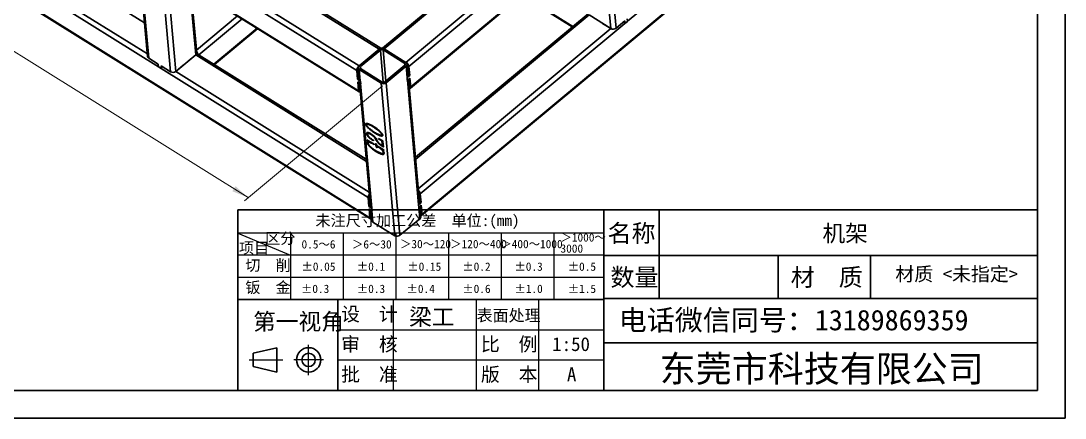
# Model space of a CAD drawing. Header units: millimetres. Extents: x 0 to 14850, y 0 to 10716.
# Drawn here: x 5433 to 14850, y 0 to 3584 of the extents above; entities that cross this region are included whole.
import ezdxf

# ---------------------------------------------------------------- set-up
doc = ezdxf.new("R2010")
doc.units = ezdxf.units.MM
doc.header["$LTSCALE"] = 50
doc.linetypes.add('CENTERX2', pattern=[20.32, 12.7, -2.54, 2.54, -2.54])
doc.layers.add('粗实线', color=7, linetype='Continuous', lineweight=35)
doc.layers.add('迈迪拼图', color=7, linetype='Continuous', lineweight=0)
doc.layers.add('细实线', color=7, linetype='Continuous')
doc.styles.add('SLDTEXTSTYLE0', font='SIMSUN.TTC', dxfattribs={"bigfont": 'bigfont'})
doc.styles.add('SLDTEXTSTYLE1', font='SIMSUN.TTC', dxfattribs={"bigfont": 'bigfont'})
doc.styles.add('SLDTEXTSTYLE2', font='SIMSUN.TTC')
doc.styles.add('SLDTEXTSTYLE3', font='SIMSUN.TTC', dxfattribs={"bigfont": 'bigfont'})
doc.styles.add('SLDTEXTSTYLE4', font='SIMSUN.TTC')
doc.dimstyles.new('SLDDIMSTYLE0', dxfattribs={"dimtxt": 175, "dimasz": 175, "dimexe": 0, "dimexo": 0.0625, "dimgap": 43.75, "dimtad": 2, "dimlfac": 0.3, "dimrnd": 1e-09, "dimzin": 12, "dimdsep": 46, "dimtxsty": 'SLDTEXTSTYLE4', "dimsah": 1, "dimcen": 0.09, "dimadec": 0, "dimazin": 3, "dimtfac": 1, "dimtdec": 3, "dimtofl": 0, "dimtmove": 0, "dimatfit": 3, "dimfxl": 0, "dimfrac": 2, "dimtolj": 1, "dimtzin": 12, "dimarcsym": 0})

# ---------------------------------------------------------------- blocks, each defined once
blk = doc.blocks.new('块1')
at = {"layer": '粗实线'}
for p, q in [((35.8, 198.5), (249.5, 247.9)), ((35.8, 198.5), (35.8, 77.9)), ((249.5, 247.9), (249.5, 28.5)), ((35.8, 77.9), (249.5, 28.5))]:
    blk.add_line(p, q, dxfattribs=at)
for radius in [109.7, 60.3]:
    blk.add_circle((535.5, 138.2), radius, dxfattribs=at)
at = {"layer": '细实线', "linetype": 'CENTERX2'}
for p, q in [((535.5, 0), (535.5, 272.9)), ((0, 138.2), (302.6, 138.2)), ((669.3, 138.2), (400.8, 138.2))]:
    blk.add_line(p, q, dxfattribs=at)
blk = doc.blocks.new('SW_NOTE_0_1')
at = {"layer": '细实线', "color": 0, "char_height": 75, "attachment_point": 1}
for s, insert, style in [('＞1000～', (0, 87.3), 'SLDTEXTSTYLE0'), ('3000', (0, -12.7), 'SLDTEXTSTYLE2')]:
    blk.add_mtext(s, dxfattribs=dict(at, insert=insert, style=style))
blk = doc.blocks.new('_D')
at = {"layer": '迈迪拼图'}
for p, q in [((2446.4, 6897.1), (1201.3, 5860.7)), ((1235, 5888.8), (7482.3, 1989.1)), ((8693.7, 2997.4), (7448.5, 1961))]:
    blk.add_line(p, q, dxfattribs=at)
for points in [[(1235, 5888.8), (1349.4, 5785.7), (1377.9, 5831.4)], [(7482.3, 1989.1), (7367.9, 2092.3), (7339.4, 2046.6)]]:
    blk.add_solid(points, dxfattribs=at)
at = {"layer": '迈迪拼图', "insert": (4293.7, 4219.6), "char_height": 175, "attachment_point": 1, "rotation": 328.02675, "style": 'SLDTEXTSTYLE4'}
blk.add_mtext('2550', dxfattribs=at)

msp = doc.modelspace()

# ---------------------------------------------------------------- linework, layer by layer
at = {"color": 7, "linetype": 'Continuous', "lineweight": 35}
for p, q in [((8462.022, 3136.765), (2704.731, 6730.583)), ((2725.189, 6772.258), (8482.48, 3178.44)), ((8905.561, 3209.42), (12619.694, 6300.715)), ((12646.245, 6262.482), (8932.112, 3171.188)), ((2823.727, 5400.074), (8581.018, 1806.255)), ((2828.586, 5390.532), (8585.877, 1796.714)), ((12748.827, 5115.491), (10903.466, 3579.586)), ((9047.933, 1830.351), (12762.066, 4921.645)), ((9051.108, 1840.678), (12765.241, 4931.973)), ((8948.525, 2987.669), (10793.887, 4523.574)), ((8662.56, 3328.321), (6796.952, 4492.871)), ((8678.513, 3335.997), (6816.655, 4498.208)), ((8945.35, 2977.342), (10790.711, 4513.247)), ((10717.604, 4435.436), (10799.67, 3517.843)), ((6673.518, 3170.228), (4698.4, 4403.138)), ((6493.453, 4179.746), (6575.519, 3262.153)), ((6504.144, 4163.98), (6586.21, 3246.387)), ((6612.828, 4117.796), (8478.435, 2953.246)), ((6617.687, 4108.255), (8483.294, 2943.705)), ((9550.85, 4050.687), (8693.369, 3337.001)), ((6782.203, 3124.045), (6700.137, 4041.637)), ((9570.122, 4048.007), (8709.569, 3331.763)), ((7017.992, 3295.63), (6964.687, 3891.651)), ((9950.33, 3813.792), (10405.513, 3529.657)), ((10547.161, 3647.552), (8991.461, 2352.734)), ((10752.661, 3514.401), (10556.668, 3636.744)), ((10799.67, 3517.843), (10878.455, 3583.416)), ((10878.455, 3583.416), (10880.506, 3560.476)), ((10880.506, 3560.476), (10903.016, 3579.211)), ((10903.016, 3579.211), (10900.964, 3602.151)), ((10902.723, 3578.967), (10903.569, 3578.439)), ((10903.569, 3578.439), (10903.466, 3579.586)), ((7178.973, 3189.084), (7569.495, 3514.117)), ((10880.056, 3560.102), (9034.695, 2024.197)), ((10679.151, 3560.287), (10679.14, 3560.278)), ((10679.14, 3560.278), (10752.405, 3514.545)), ((10679.166, 3560.262), (10679.164, 3560.279)), ((10752.405, 3514.545), (10752.416, 3514.554)), ((10879.983, 3560.803), (10880.506, 3560.476)), ((10880.056, 3560.102), (10880.159, 3558.955)), ((10880.159, 3558.955), (10903.569, 3578.439)), ((8662.56, 3328.321), (8482.48, 3178.44)), ((8674.809, 3320.674), (8494.73, 3170.793)), ((8894.306, 3200.053), (8698.314, 3322.395)), ((8905.561, 3209.42), (8709.569, 3331.763)), ((6586.21, 3246.387), (6671.957, 3192.862)), ((6829.212, 3127.487), (7009.291, 3277.368)), ((6941.75, 3221.153), (6941.762, 3221.146)), ((6941.762, 3221.146), (7009.078, 3277.173)), ((7009.056, 3277.155), (7009.055, 3277.172)), ((7009.078, 3277.173), (7009.066, 3277.181)), ((8547.601, 2334.759), (7017.553, 3289.846)), ((7017.707, 3290.544), (7018.527, 3289.238)), ((6671.957, 3192.862), (6674.008, 3169.923)), ((6673.518, 3170.228), (6673.621, 3169.081)), ((6674.364, 3169.7), (6673.621, 3169.081)), ((6673.621, 3169.081), (6699.1, 3153.177)), ((6674.008, 3169.923), (6698.507, 3154.63)), ((6696.456, 3177.57), (6782.203, 3124.045)), ((6698.507, 3154.63), (6696.456, 3177.57)), ((6698.947, 3154.996), (6698.507, 3154.63)), ((8564.605, 1989.774), (6698.997, 3154.324)), ((6699.1, 3153.177), (6698.997, 3154.324)), ((6829.437, 3127.674), (6829.449, 3127.667)), ((6829.449, 3127.667), (6896.765, 3183.694)), ((6896.743, 3183.676), (6896.742, 3183.693)), ((6896.765, 3183.694), (6896.753, 3183.702)), ((8469.203, 3056.476), (8462.022, 3136.765)), ((8480.458, 3065.843), (8473.277, 3146.132)), ((8473.779, 3160.178), (8482.97, 3057.407)), ((8484.47, 3144.412), (8680.462, 3022.069)), ((8484.47, 3144.412), (8493.661, 3041.641)), ((8495.725, 3153.779), (8691.717, 3031.437)), ((8715.222, 3033.158), (8895.301, 3183.039)), ((8727.471, 3025.511), (8907.551, 3175.392)), ((8916.742, 3072.622), (8907.551, 3175.392)), ((8925.444, 3090.884), (8916.252, 3193.655)), ((8919.863, 3178.834), (8927.043, 3098.545)), ((8932.112, 3171.188), (8939.293, 3090.898)), ((8480.458, 3065.843), (8469.203, 3056.476)), ((8493.702, 3041.183), (8469.203, 3056.476)), ((8478.435, 2953.246), (8471.255, 3033.536)), ((8471.255, 3033.536), (8495.754, 3018.243)), ((8482.32, 3064.681), (8480.458, 3065.843)), ((8489.69, 2962.614), (8484.062, 3025.541)), ((8485.924, 3024.379), (8585.553, 1910.416)), ((8494.886, 3040.877), (8493.661, 3041.641)), ((8493.999, 3041.43), (8493.702, 3041.183)), ((8495.754, 3018.243), (8493.702, 3041.183)), ((8497.02, 3017.019), (8494.886, 3040.877)), ((8496.83, 3019.139), (8495.754, 3018.243)), ((8495.795, 3017.784), (8596.243, 1894.65)), ((8495.795, 3017.784), (8497.02, 3017.019)), ((8803.561, 1645.68), (8680.462, 3022.069)), ((8696.148, 3023.23), (8680.918, 3022.115)), ((8680.918, 3022.115), (8680.953, 3022.093)), ((8680.953, 3022.093), (8696.149, 3023.206)), ((8696.149, 3023.206), (8696.148, 3023.23)), ((8727.015, 3025.49), (8711.784, 3024.375)), ((8711.784, 3024.375), (8711.786, 3024.351)), ((8711.787, 3024.351), (8711.784, 3024.375)), ((8711.786, 3024.351), (8711.803, 3024.352)), ((8711.803, 3024.352), (8726.982, 3025.463)), ((8726.982, 3025.463), (8727.014, 3025.489)), ((8727.014, 3025.489), (8727.015, 3025.49)), ((8727.471, 3025.511), (8850.571, 1649.122)), ((8916.742, 3072.622), (8915.617, 3071.685)), ((8915.617, 3071.685), (8917.75, 3047.828)), ((8916.445, 3072.374), (8916.783, 3072.163)), ((8939.293, 3090.898), (8916.783, 3072.163)), ((8916.783, 3072.163), (8918.835, 3049.223)), ((8917.554, 3050.023), (8918.835, 3049.223)), ((8917.75, 3047.828), (8918.876, 3048.765)), ((8918.835, 3049.223), (8941.345, 3067.958)), ((9019.325, 1925.631), (8918.876, 3048.765)), ((8927.043, 3098.545), (8924.917, 3096.775)), ((8927.043, 3098.545), (8939.293, 3090.898)), ((9028.026, 1943.893), (8928.454, 3057.229)), ((8930.58, 3058.999), (8936.276, 2995.315)), ((8941.345, 3067.958), (8948.525, 2987.669)), ((8541.286, 2652.413), (8541.06, 2652.226)), ((8549.875, 2566.491), (8549.65, 2566.303)), ((8579.21, 2564.907), (8578.985, 2564.719)), ((8597.566, 2635.485), (8597.341, 2635.297)), ((8618.508, 2575.588), (8618.283, 2575.401)), ((8687.354, 2557.186), (8687.129, 2556.998)), ((8553.884, 2511.47), (8618.81, 2470.941)), ((8554.125, 2508.777), (8553.884, 2511.47)), ((8554.35, 2508.965), (8554.125, 2508.777)), ((8571.369, 2495.471), (8554.125, 2508.777)), ((8554.35, 2508.965), (8554.14, 2511.31)), ((8571.594, 2495.658), (8554.35, 2508.965)), ((8556.919, 2485.11), (8556.694, 2484.923)), ((8567.696, 2496.069), (8571.369, 2495.471)), ((8571.594, 2495.658), (8571.369, 2495.471)), ((8590.523, 2516.732), (8590.298, 2516.545)), ((8604.354, 2511.16), (8612.288, 2506.02)), ((8612.288, 2506.02), (8612.591, 2502.629)), ((8618.81, 2470.941), (8619.481, 2466.066)), ((8628.522, 2471.03), (8634.418, 2473.689)), ((8631.058, 2468.161), (8628.522, 2471.03)), ((8628.945, 2522.217), (8628.72, 2522.03)), ((8635.792, 2508.923), (8628.72, 2522.03)), ((8631.283, 2468.348), (8628.802, 2471.156)), ((8636.017, 2509.11), (8628.945, 2522.217)), ((8631.283, 2468.348), (8631.058, 2468.161)), ((8634.679, 2460.736), (8634.454, 2460.549)), ((8636.184, 2453.945), (8634.454, 2460.549)), ((8636.409, 2454.133), (8634.679, 2460.736)), ((8635.546, 2521.786), (8643.949, 2506.153)), ((8636.017, 2509.11), (8635.792, 2508.923)), ((8636.409, 2454.133), (8636.184, 2453.945)), ((8637.774, 2448.527), (8636.184, 2453.945)), ((8637.999, 2448.715), (8636.409, 2454.133)), ((8637.999, 2448.715), (8637.774, 2448.527)), ((8637.962, 2471.917), (8638.35, 2470.199)), ((8638.481, 2443.33), (8637.999, 2448.715)), ((8638.35, 2470.199), (8640.534, 2460.771)), ((8640.534, 2460.771), (8700.207, 2423.522)), ((8643.238, 2453.479), (8643.013, 2453.292)), ((8650.24, 2448.561), (8643.013, 2453.292)), ((8650.465, 2448.748), (8643.238, 2453.479)), ((8650.465, 2448.748), (8650.24, 2448.561)), ((8658.216, 2523.515), (8689.744, 2504.902)), ((8658.496, 2520.391), (8658.216, 2523.515)), ((8658.721, 2520.578), (8658.472, 2523.364)), ((8658.721, 2520.578), (8658.496, 2520.391)), ((8679.449, 2506.464), (8658.496, 2520.391)), ((8679.674, 2506.651), (8658.721, 2520.578)), ((8679.674, 2506.651), (8679.449, 2506.464)), ((8681.195, 2459.286), (8680.97, 2459.098)), ((8683.302, 2463.386), (8693.389, 2456.65)), ((8688.603, 2497.876), (8688.378, 2497.689)), ((8693.389, 2456.65), (8688.378, 2497.689)), ((8693.614, 2456.837), (8688.603, 2497.876)), ((8693.614, 2456.837), (8693.389, 2456.65)), ((8697.554, 2493.656), (8702.753, 2448.263)), ((8612.94, 2420.483), (8612.715, 2420.296)), ((8638.256, 2443.143), (8637.774, 2448.527)), ((8638.481, 2443.33), (8638.256, 2443.143)), ((8647.261, 2443.641), (8641.61, 2441.237)), ((8641.836, 2441.424), (8641.61, 2441.237)), ((8647.225, 2443.718), (8641.836, 2441.424)), ((8645.6, 2447.22), (8647.261, 2443.641)), ((8682.951, 2429.537), (8682.726, 2429.349)), ((8691.471, 2422.635), (8682.726, 2429.349)), ((8691.696, 2422.822), (8682.951, 2429.537)), ((8691.696, 2422.822), (8691.471, 2422.635)), ((8693.912, 2420.452), (8691.471, 2422.635)), ((8694.137, 2420.64), (8691.696, 2422.822)), ((8694.137, 2420.64), (8693.912, 2420.452)), ((8697.621, 2419.532), (8697.396, 2419.344)), ((8701.297, 2418.824), (8697.396, 2419.344)), ((8701.522, 2419.011), (8697.621, 2419.532)), ((8700.226, 2395.655), (8700.001, 2395.468)), ((8701.522, 2419.011), (8701.297, 2418.824)), ((8704.32, 2418.004), (8701.297, 2418.824)), ((8704.545, 2418.191), (8701.522, 2419.011)), ((8704.545, 2418.191), (8704.32, 2418.004)), ((8571.785, 1909.484), (8564.605, 1989.774)), ((8583.04, 1918.852), (8575.86, 1999.141)), ((9022.445, 2031.843), (9029.626, 1951.554)), ((9034.695, 2024.197), (9041.875, 1943.907)), ((8583.04, 1918.852), (8571.785, 1909.484)), ((8596.285, 1894.192), (8571.785, 1909.484)), ((8581.018, 1806.255), (8573.837, 1886.545)), ((8573.837, 1886.545), (8598.336, 1871.252)), ((8584.902, 1917.69), (8583.04, 1918.852)), ((8597.468, 1893.886), (8596.243, 1894.65)), ((8596.582, 1894.439), (8596.285, 1894.192)), ((8598.336, 1871.252), (8596.285, 1894.192)), ((8599.602, 1870.028), (8597.468, 1893.886)), ((9019.325, 1925.631), (9018.199, 1924.694)), ((9018.199, 1924.694), (9020.333, 1900.837)), ((9019.027, 1925.383), (9019.366, 1925.172)), ((9041.875, 1943.907), (9019.366, 1925.172)), ((9019.366, 1925.172), (9021.417, 1902.232)), ((9020.136, 1903.032), (9021.417, 1902.232)), ((9020.333, 1900.837), (9021.458, 1901.774)), ((9021.417, 1902.232), (9043.927, 1920.967)), ((9030.65, 1799.003), (9021.458, 1901.774)), ((9029.626, 1951.554), (9027.499, 1949.784)), ((9029.626, 1951.554), (9041.875, 1943.907)), ((9039.351, 1817.265), (9031.036, 1910.238)), ((9033.163, 1912.008), (9038.858, 1848.324)), ((9043.927, 1920.967), (9051.108, 1840.678)), ((8592.273, 1815.623), (8586.645, 1878.55)), ((8588.507, 1877.388), (8596.878, 1783.788)), ((8599.413, 1872.148), (8598.336, 1871.252)), ((8598.377, 1870.793), (8607.569, 1768.023)), ((8598.377, 1870.793), (8599.602, 1870.028)), ((9030.65, 1799.003), (8850.571, 1649.122)), ((8803.561, 1645.68), (8607.569, 1768.023))]:
    msp.add_line(p, q, dxfattribs=at)
at = {"color": 8, "linetype": 'Continuous', "lineweight": 35}
for p, q in [((6548.429, 3565.047), (5008.693, 4526.182)), ((4828.614, 4376.301), (6573.274, 3287.248)), ((10752.661, 3514.401), (10672.153, 4414.57)), ((6748.816, 4026.402), (6829.212, 3127.487)), ((7009.291, 3277.368), (6953.741, 3898.484)), ((9954.798, 3817.511), (10409.981, 3533.376)), ((7015.939, 3318.585), (7387.421, 3627.771)), ((7428.842, 3601.916), (7038.321, 3276.882)), ((10556.668, 3636.744), (8993.019, 2335.31)), ((7173.697, 3192.377), (7564.219, 3517.411)), ((9016.782, 2069.619), (10752.661, 3514.401)), ((8700.919, 3028.738), (8674.809, 3320.674)), ((8698.314, 3322.395), (8723.561, 3040.099)), ((8549.272, 2316.081), (7009.291, 3277.368)), ((6829.212, 3127.487), (8574.117, 2038.282)), ((8494.73, 3170.793), (8496.283, 3153.431)), ((8895.79, 3183.464), (8894.306, 3200.053)), ((8489.163, 2968.506), (8491.025, 2967.344)), ((8933.69, 2998.681), (8935.817, 3000.451)), ((8591.746, 1821.515), (8593.607, 1820.353)), ((9036.273, 1851.69), (9038.399, 1853.46))]:
    msp.add_line(p, q, dxfattribs=at)
at = {"color": 7, "linetype": 'Continuous', "lineweight": 35, "flags": 128}
for points in [[(10903.466, 3579.586), (10902.837, 3583.393), (10902.537, 3584.573)], [(6673.549, 3175.052), (6673.476, 3174.078), (6673.518, 3170.228)], [(8492.123, 3020.509), (8492.215, 3020.428), (8495.795, 3017.784)], [(8918.876, 3048.765), (8922.117, 3051.908), (8922.266, 3052.079)], [(8935.735, 2975.814), (8939.343, 2975.392), (8942.801, 2975.927), (8945.536, 2977.502), (8947.446, 2980.054), (8948.455, 2983.488), (8948.525, 2987.669)], [(9021.458, 1901.774), (9024.7, 1904.917), (9024.848, 1905.088)], [(8594.705, 1873.518), (8594.797, 1873.437), (8598.377, 1870.793)], [(9038.318, 1828.823), (9041.926, 1828.401), (9045.383, 1828.936), (9048.119, 1830.511), (9050.028, 1833.063), (9051.037, 1836.497), (9051.108, 1840.678)]]:
    msp.add_lwpolyline(points, dxfattribs=at)
at = {"color": 7, "linetype": 'Continuous', "lineweight": 35}
for centre, radius, start, end in [((10836.577, 3553.915), 43.917, 8.0981876, 34.3942997), ((10773.591, 3551.283), 42.407, 240.4261117, 307.9500044), ((6973.784, 3258.657), 62.368, 20.7589571, 45.7509182), ((8688.639, 3294.881), 42.407, 60.4261117, 127.9500044), ((8682.124, 3306.36), 29.411, 107.738648, 131.6975224), ((8687.849, 3303.954), 21.204, 60.4261117, 127.9500044), ((8693.811, 3308.566), 28.043, 55.8115195, 81.4541182), ((6596.515, 3264.883), 21.173, 187.4083169, 240.874839), ((6996.564, 3294.636), 21.452, 306.3904511, 2.6551501), ((8874.861, 3159.765), 58.38, 11.2836818, 58.2725879), ((8896.173, 3191.799), 19.966, 304.7403597, 61.9508478), ((6741.298, 3155.569), 42.319, 154.9243072, 181.6863411), ((6803.132, 3160.927), 42.407, 240.4261117, 307.9500044), ((8517.66, 3135.311), 55.657, 129.2037117, 178.5034064), ((8491.838, 3147.075), 18.584, 159.9414858, 182.9081586), ((8493.858, 3162.033), 19.966, 124.7403597, 241.9508478), ((8500.419, 3162.59), 9.983, 124.7403597, 241.9508478), ((8889.612, 3191.242), 9.983, 304.7403597, 61.9508478), ((8898.481, 3175.802), 21.596, 8.0709257, 31.8213153), ((8503.862, 3060.067), 21.061, 187.254749, 241.0284069), ((8701.392, 3058.951), 42.407, 240.4261117, 307.9500044), ((8702.182, 3049.878), 21.204, 240.4261117, 307.9500044), ((8904.085, 3089.857), 21.384, 306.2927969, 2.7528043), ((8489.02, 2952.972), 10.588, 178.5156616, 293.1404246), ((8495.779, 2962.679), 6.089, 180.6159289, 229.9259875), ((8930.967, 2994.142), 5.437, 310.0854381, 12.4685285), ((8615.507, 1989.592), 50.903, 141.5534547, 179.7955994), ((8594.42, 2000.084), 18.584, 159.9414858, 182.9081586), ((8981.488, 2014.634), 54.06, 10.1882218, 47.3037098), ((9001.063, 2028.811), 21.596, 8.0709257, 31.8213153), ((8606.445, 1913.076), 21.061, 187.254749, 241.0284069), ((9006.667, 1942.866), 21.384, 306.2927969, 2.7528043), ((8591.603, 1805.981), 10.588, 178.5156616, 293.1404246), ((8598.361, 1815.688), 6.089, 180.6159289, 229.9259875), ((9017.923, 1816.272), 21.452, 306.3904511, 2.6551501), ((9033.549, 1847.151), 5.437, 310.0854381, 12.4685285), ((8617.874, 1786.518), 21.173, 187.4083169, 240.874839), ((8824.491, 1682.562), 42.407, 240.4261117, 307.9500044)]:
    msp.add_arc(centre, radius, start, end, dxfattribs=at)
for points, knots in [([(8541.06, 2652.226), (8541.122, 2652.78), (8541.25, 2653.95), (8541.995, 2655.334), (8543.032, 2656.649), (8544.42, 2657.87), (8546.353, 2658.749), (8548.989, 2659.025), (8552.24, 2658.808), (8557.493, 2657.751), (8564.663, 2655.715), (8572.247, 2652.935), (8578.618, 2650.194), (8583.724, 2647.829), (8589.148, 2645.092), (8596.794, 2641.017), (8606.617, 2635.507), (8614.57, 2630.643), (8618.554, 2628.207)], [0, 0, 0, 0, 0.02273026, 0.04800986, 0.07607405, 0.1077779, 0.14317885, 0.18216688, 0.22668203, 0.27674654, 0.38363318, 0.4913039, 0.54735366, 0.6062109, 0.66789725, 0.73294083, 0.86621118, 1, 1, 1, 1]), ([(8618.283, 2575.401), (8615.977, 2576.942), (8611.264, 2580.092), (8603.998, 2585.204), (8596.395, 2590.782), (8588.564, 2596.648), (8580.804, 2602.84), (8573.382, 2609.199), (8566.462, 2615.721), (8561.101, 2621.266), (8557.145, 2625.591), (8554.506, 2628.594), (8552.118, 2631.356), (8550.055, 2633.945), (8548.234, 2636.292), (8546.67, 2638.428), (8545.427, 2640.36), (8544.167, 2642.599), (8542.999, 2645.095), (8541.929, 2647.811), (8541.236, 2650.214), (8541.117, 2651.571), (8541.06, 2652.226)], [0, 0, 0, 0, 0.0791617, 0.16178169, 0.24920104, 0.34023368, 0.43083686, 0.51702005, 0.59874731, 0.67691845, 0.71375792, 0.74757421, 0.7781967, 0.80614416, 0.83134019, 0.85353858, 0.87346768, 0.89075681, 0.92191392, 0.95014206, 0.97594985, 1, 1, 1, 1]), ([(8541.286, 2652.413), (8541.685, 2654.366), (8542.112, 2656.457), (8543.751, 2657.145), (8543.859, 2657.19)], [0, 0, 0, 0, 0.93416823, 1, 1, 1, 1]), ([(8618.508, 2575.588), (8616.202, 2577.129), (8611.489, 2580.28), (8604.223, 2585.391), (8596.62, 2590.97), (8588.789, 2596.835), (8581.029, 2603.027), (8573.607, 2609.386), (8566.687, 2615.908), (8561.326, 2621.453), (8557.37, 2625.779), (8554.731, 2628.781), (8552.343, 2631.543), (8550.28, 2634.132), (8548.459, 2636.48), (8546.895, 2638.616), (8545.652, 2640.548), (8544.392, 2642.786), (8543.224, 2645.283), (8542.154, 2647.998), (8541.461, 2650.401), (8541.343, 2651.759), (8541.286, 2652.413)], [0, 0, 0, 0, 0.0791617, 0.16178169, 0.24920104, 0.34023368, 0.43083686, 0.51702005, 0.59874731, 0.67691845, 0.71375792, 0.74757421, 0.7781967, 0.80614416, 0.83134019, 0.85353858, 0.87346768, 0.89075681, 0.92191392, 0.95014206, 0.97594985, 1, 1, 1, 1]), ([(8597.341, 2635.297), (8595.615, 2636.224), (8592.276, 2638.016), (8587.446, 2640.506), (8582.975, 2642.665), (8577.479, 2645.192), (8570.926, 2647.812), (8564.737, 2649.678), (8560.078, 2650.865), (8557.194, 2651.146), (8554.723, 2651.205), (8552.906, 2650.644), (8551.521, 2649.873), (8550.517, 2648.958), (8549.841, 2647.94), (8549.749, 2647.028), (8549.707, 2646.609)], [0, 0, 0, 0, 0.0930644, 0.1800116, 0.26160681, 0.33720629, 0.48201712, 0.62801739, 0.69715438, 0.75832809, 0.81318038, 0.86174196, 0.9042397, 0.94109901, 0.97294702, 1, 1, 1, 1]), ([(8549.707, 2646.609), (8549.793, 2646.071), (8549.974, 2644.942), (8550.657, 2642.961), (8551.661, 2640.696), (8552.954, 2638.061), (8555.021, 2634.886), (8557.968, 2631.16), (8561.796, 2626.787), (8566.472, 2621.814), (8571.935, 2616.437), (8578.128, 2610.908), (8584.961, 2605.19), (8592.251, 2599.555), (8599.538, 2594.133), (8606.374, 2589.178), (8612.542, 2584.804), (8616.424, 2582.179), (8618.257, 2580.941)], [0, 0, 0, 0, 0.02170903, 0.0456184, 0.07229528, 0.10255597, 0.13848365, 0.18420567, 0.24070147, 0.30785211, 0.38418311, 0.46742248, 0.5582288, 0.65734855, 0.75634497, 0.84654933, 0.92759533, 1, 1, 1, 1]), ([(8597.566, 2635.485), (8592.934, 2637.945), (8583.673, 2642.864), (8572.396, 2647.615), (8563.782, 2650.249), (8558.298, 2651.388), (8554.07, 2651.414), (8552.449, 2650.355), (8551.689, 2649.858)], [0, 0, 0, 0, 0.27574062, 0.55135982, 0.68927354, 0.82700218, 0.91880489, 1, 1, 1, 1]), ([(8549.65, 2566.303), (8549.641, 2567.044), (8549.622, 2568.508), (8549.995, 2570.405), (8550.553, 2572.132), (8551.758, 2574.017), (8553.761, 2575.838), (8556.475, 2576.779), (8559.019, 2577.007), (8561.204, 2576.913), (8563.655, 2576.534), (8567.276, 2575.692), (8572.117, 2574.147), (8578.307, 2571.375), (8584.773, 2568.017), (8591.428, 2564.182), (8598.031, 2560.118), (8602.373, 2557.064), (8604.469, 2555.59)], [0, 0, 0, 0, 0.035668272, 0.070479404, 0.105752699, 0.14113151, 0.212426602, 0.283055132, 0.319966597, 0.358232181, 0.39927559, 0.442882083, 0.533149794, 0.6237359, 0.717188265, 0.814695347, 0.910521743, 1, 1, 1, 1]), ([(8590.298, 2516.545), (8588.94, 2517.475), (8586.314, 2519.274), (8582.511, 2522.069), (8578.977, 2524.762), (8575.638, 2527.48), (8572.346, 2530.389), (8568.994, 2533.708), (8565.474, 2537.409), (8561.93, 2541.415), (8558.592, 2545.489), (8555.795, 2549.433), (8553.614, 2553.118), (8552.161, 2556.472), (8551.2, 2559.438), (8550.477, 2562.053), (8549.882, 2564.358), (8549.724, 2565.68), (8549.65, 2566.303)], [0, 0, 0, 0, 0.07739329, 0.14966975, 0.2168726, 0.27926888, 0.34156598, 0.40830718, 0.48034243, 0.55775938, 0.6332927, 0.70125462, 0.76230777, 0.81955094, 0.8730981, 0.92088682, 0.96272162, 1, 1, 1, 1]), ([(8549.875, 2566.491), (8549.97, 2568.132), (8550.161, 2571.414), (8551.519, 2574.023), (8552.759, 2574.75), (8552.9, 2574.832)], [0, 0, 0, 0, 0.46989921, 0.93993135, 1, 1, 1, 1]), ([(8590.523, 2516.732), (8589.165, 2517.662), (8586.539, 2519.461), (8582.736, 2522.256), (8579.203, 2524.949), (8575.863, 2527.667), (8572.571, 2530.576), (8569.219, 2533.896), (8565.699, 2537.597), (8562.155, 2541.603), (8558.817, 2545.676), (8556.02, 2549.62), (8553.84, 2553.305), (8552.386, 2556.659), (8551.425, 2559.626), (8550.703, 2562.241), (8550.107, 2564.545), (8549.949, 2565.867), (8549.875, 2566.491)], [0, 0, 0, 0, 0.07739329, 0.14966975, 0.2168726, 0.27926888, 0.34156598, 0.40830718, 0.48034243, 0.55775938, 0.6332927, 0.70125462, 0.76230777, 0.81955094, 0.8730981, 0.92088682, 0.96272162, 1, 1, 1, 1]), ([(8561.252, 2567.013), (8561.242, 2567.008), (8560.318, 2566.604), (8559.59, 2564.398), (8559.493, 2561.864), (8559.444, 2560.597)], [0, 0, 0, 0, 0.00527106, 0.50269428, 1, 1, 1, 1]), ([(8559.444, 2560.597), (8559.497, 2559.936), (8559.601, 2558.618), (8560.098, 2556.441), (8560.941, 2554.099), (8562.384, 2550.813), (8564.912, 2546.479), (8568.606, 2541.271), (8573.001, 2536.146), (8578.006, 2531.155), (8583.646, 2526.276), (8589.939, 2521.202), (8596.933, 2516.11), (8601.809, 2512.858), (8604.354, 2511.16)], [0, 0, 0, 0, 0.03910983, 0.07800729, 0.11696477, 0.15779616, 0.24060817, 0.32726753, 0.41765048, 0.51247808, 0.61641783, 0.73222231, 0.86027055, 1, 1, 1, 1]), ([(8578.985, 2564.719), (8577.181, 2565.431), (8573.575, 2566.853), (8568.573, 2567.961), (8564.225, 2568.652), (8562.457, 2567.635), (8561.777, 2567.244)], [0, 0, 0, 0, 0.27600775, 0.55185149, 0.82771794, 1, 1, 1, 1]), ([(8579.21, 2564.907), (8577.406, 2565.618), (8573.8, 2567.04), (8568.798, 2568.148), (8564.45, 2568.839), (8562.682, 2567.822), (8562.002, 2567.432)], [0, 0, 0, 0, 0.27600775, 0.55185149, 0.82771794, 1, 1, 1, 1]), ([(8628.72, 2522.03), (8628.13, 2523.094), (8626.998, 2525.135), (8625.227, 2528.098), (8623.383, 2530.8), (8621.466, 2533.365), (8619.283, 2535.943), (8616.626, 2538.628), (8613.49, 2541.639), (8608.641, 2545.911), (8602.272, 2551.166), (8594.507, 2556.504), (8586.714, 2561.106), (8581.601, 2563.496), (8578.985, 2564.719)], [0, 0, 0, 0, 0.05297535, 0.10165906, 0.14762445, 0.18948873, 0.23400071, 0.28620669, 0.34667593, 0.41674083, 0.56269102, 0.70505801, 0.84909115, 1, 1, 1, 1]), ([(8628.945, 2522.217), (8628.355, 2523.281), (8627.223, 2525.322), (8625.452, 2528.286), (8623.608, 2530.988), (8621.691, 2533.552), (8619.508, 2536.13), (8616.851, 2538.815), (8613.715, 2541.827), (8608.866, 2546.099), (8602.497, 2551.353), (8594.733, 2556.691), (8586.939, 2561.294), (8581.826, 2563.684), (8579.21, 2564.907)], [0, 0, 0, 0, 0.05297535, 0.10165906, 0.14762445, 0.18948873, 0.23400071, 0.28620669, 0.34667593, 0.41674083, 0.56269102, 0.70505801, 0.84909115, 1, 1, 1, 1]), ([(8687.129, 2556.998), (8687.081, 2557.469), (8686.976, 2558.481), (8686.442, 2560.304), (8685.395, 2562.498), (8684.129, 2565.015), (8682.279, 2567.962), (8679.761, 2571.282), (8676.573, 2574.972), (8672.862, 2579.002), (8668.766, 2583.201), (8664.433, 2587.332), (8659.984, 2591.382), (8653.819, 2596.589), (8645.858, 2602.971), (8636.173, 2610.271), (8626.651, 2617.052), (8618.914, 2622.23), (8612.806, 2626.139), (8607.961, 2629.083), (8602.768, 2632.173), (8599.19, 2634.233), (8597.341, 2635.297)], [0, 0, 0, 0, 0.01540824, 0.03309669, 0.0529323, 0.075934, 0.10249071, 0.13393054, 0.17072341, 0.2133638, 0.2591008, 0.30551106, 0.35255927, 0.40028898, 0.49831627, 0.59984076, 0.69963971, 0.79210728, 0.83865189, 0.88849415, 0.94239309, 1, 1, 1, 1]), ([(8687.354, 2557.186), (8687.306, 2557.657), (8687.201, 2558.668), (8686.667, 2560.491), (8685.62, 2562.685), (8684.354, 2565.202), (8682.504, 2568.149), (8679.986, 2571.47), (8676.798, 2575.159), (8673.087, 2579.189), (8668.991, 2583.388), (8664.658, 2587.519), (8660.209, 2591.569), (8654.044, 2596.776), (8646.083, 2603.158), (8636.398, 2610.459), (8626.876, 2617.24), (8619.139, 2622.417), (8613.032, 2626.326), (8608.187, 2629.27), (8602.994, 2632.36), (8599.415, 2634.42), (8597.566, 2635.485)], [0, 0, 0, 0, 0.01540824, 0.03309669, 0.0529323, 0.075934, 0.10249071, 0.13393054, 0.17072341, 0.2133638, 0.2591008, 0.30551106, 0.35255927, 0.40028898, 0.49831627, 0.59984076, 0.69963971, 0.79210728, 0.83865189, 0.88849415, 0.94239309, 1, 1, 1, 1]), ([(8604.469, 2555.59), (8606.642, 2553.9), (8611.01, 2550.503), (8616.332, 2545.698), (8620.418, 2541.814), (8623.178, 2538.944), (8625.633, 2536.211), (8628.542, 2532.605), (8631.974, 2527.822), (8634.318, 2523.862), (8635.546, 2521.786)], [0, 0, 0, 0, 0.186385054, 0.374581131, 0.466217412, 0.549773939, 0.627613389, 0.698084356, 0.841743162, 1, 1, 1, 1]), ([(8618.257, 2580.941), (8619.406, 2580.2), (8621.86, 2578.621), (8625.746, 2576.15), (8630.057, 2573.544), (8636.406, 2569.724), (8644.686, 2565.084), (8654.558, 2560.27), (8664.061, 2556.265), (8671.448, 2553.778), (8676.672, 2552.492), (8679.881, 2552.01), (8682.451, 2551.984), (8684.313, 2552.53), (8685.663, 2553.345), (8686.553, 2554.382), (8687.132, 2555.517), (8687.13, 2556.522), (8687.129, 2556.998)], [0, 0, 0, 0, 0.0441096, 0.09412223, 0.14914137, 0.21009046, 0.33865437, 0.46969369, 0.59840221, 0.71974976, 0.7749714, 0.82316554, 0.8644003, 0.8994549, 0.93019955, 0.95647846, 0.97936008, 1, 1, 1, 1]), ([(8695.794, 2551.182), (8695.756, 2550.615), (8695.676, 2549.419), (8695.021, 2547.952), (8693.923, 2546.683), (8692.428, 2545.53), (8690.303, 2544.755), (8687.488, 2544.491), (8683.962, 2544.742), (8679.788, 2545.529), (8675.142, 2546.672), (8670.084, 2548.324), (8664.747, 2550.248), (8659.133, 2552.628), (8653.439, 2555.256), (8647.824, 2558.034), (8642.354, 2560.938), (8637.049, 2563.974), (8631.955, 2567.058), (8627.137, 2569.964), (8622.611, 2572.725), (8619.69, 2574.531), (8618.283, 2575.401)], [0, 0, 0, 0, 0.02255901, 0.0475301, 0.0757644, 0.10812771, 0.14458594, 0.18670607, 0.23438152, 0.28900989, 0.34770304, 0.40877555, 0.47229057, 0.53857531, 0.6050815, 0.66918434, 0.73097874, 0.79096653, 0.84809411, 0.90204025, 0.95280694, 1, 1, 1, 1]), ([(8693.373, 2546.583), (8692.863, 2546.15), (8691.426, 2544.93), (8687.795, 2544.637), (8681.648, 2545.201), (8673.235, 2547.384), (8661.554, 2551.683), (8648.249, 2557.892), (8633.414, 2566.388), (8623.477, 2572.521), (8618.508, 2575.588)], [0, 0, 0, 0, 0.03780385, 0.10648652, 0.1752175, 0.31264029, 0.45011166, 0.63339827, 0.81665923, 1, 1, 1, 1]), ([(8618.554, 2628.207), (8621.769, 2626.008), (8628.363, 2621.499), (8638.513, 2614.216), (8649.127, 2606.051), (8658.14, 2598.472), (8665.337, 2592.092), (8670.546, 2587.25), (8675.481, 2582.364), (8680.11, 2577.576), (8684.267, 2572.981), (8687.821, 2568.727), (8690.598, 2564.81), (8692.654, 2561.295), (8694.11, 2558.206), (8695.106, 2555.502), (8695.737, 2553.124), (8695.776, 2551.812), (8695.794, 2551.182)], [0, 0, 0, 0, 0.1100357, 0.2257423, 0.34734796, 0.47421152, 0.53797769, 0.59929957, 0.65848308, 0.71592161, 0.76890374, 0.81525236, 0.8554906, 0.89069048, 0.92213536, 0.9500252, 0.97601741, 1, 1, 1, 1]), ([(8686.002, 2553.808), (8686.057, 2553.836), (8687.068, 2554.342), (8687.215, 2555.804), (8687.354, 2557.186)], [0, 0, 0, 0, 0.0546815, 1, 1, 1, 1]), ([(8556.694, 2484.923), (8556.644, 2485.646), (8556.547, 2487.056), (8556.738, 2488.902), (8557.126, 2490.523), (8557.953, 2492.392), (8559.672, 2494.133), (8562.024, 2495.116), (8564.065, 2495.594), (8565.407, 2495.915), (8566.603, 2496.047), (8567.359, 2496.062), (8567.696, 2496.069)], [0, 0, 0, 0, 0.09357993, 0.18253261, 0.2691195, 0.35434016, 0.52851316, 0.7140203, 0.80625058, 0.88353287, 0.94813135, 1, 1, 1, 1]), ([(8612.715, 2420.296), (8609.814, 2422.458), (8603.838, 2426.912), (8596.325, 2432.924), (8590.208, 2438.137), (8585.64, 2442.241), (8581.171, 2446.503), (8576.872, 2450.859), (8572.893, 2455.149), (8569.372, 2459.25), (8566.419, 2463.109), (8564.009, 2466.691), (8562.103, 2469.934), (8560.523, 2472.783), (8559.333, 2475.25), (8558.231, 2478.044), (8557.352, 2481.265), (8556.917, 2483.683), (8556.694, 2484.923)], [0, 0, 0, 0, 0.12694167, 0.26146112, 0.33017597, 0.39827101, 0.46610463, 0.53343436, 0.59774158, 0.65544754, 0.70739664, 0.75437986, 0.79661379, 0.83374279, 0.86530277, 0.8930548, 0.94516688, 1, 1, 1, 1]), ([(8556.919, 2485.11), (8556.86, 2487.252), (8556.76, 2490.847), (8558.68, 2492.571), (8559.456, 2493.269)], [0, 0, 0, 0, 0.59567465, 1, 1, 1, 1]), ([(8612.94, 2420.483), (8610.039, 2422.645), (8604.063, 2427.099), (8596.55, 2433.112), (8590.433, 2438.325), (8585.865, 2442.429), (8581.396, 2446.691), (8577.097, 2451.046), (8573.118, 2455.336), (8569.597, 2459.437), (8566.645, 2463.296), (8564.234, 2466.879), (8562.328, 2470.121), (8560.748, 2472.97), (8559.558, 2475.438), (8558.456, 2478.231), (8557.577, 2481.452), (8557.142, 2483.871), (8556.919, 2485.11)], [0, 0, 0, 0, 0.12694167, 0.26146112, 0.33017597, 0.39827101, 0.46610463, 0.53343436, 0.59774158, 0.65544754, 0.70739664, 0.75437986, 0.79661379, 0.83374279, 0.86530277, 0.8930548, 0.94516688, 1, 1, 1, 1]), ([(8567.227, 2487.228), (8566.672, 2486.767), (8565.198, 2485.542), (8565.043, 2483.032), (8564.946, 2481.466)], [0, 0, 0, 0, 0.376054142, 1, 1, 1, 1]), ([(8564.946, 2481.466), (8565.041, 2480.411), (8565.225, 2478.363), (8566.083, 2474.995), (8567.401, 2471.54), (8569.155, 2467.962), (8571.442, 2464.234), (8574.324, 2460.34), (8577.725, 2456.233), (8581.632, 2452.025), (8585.834, 2447.798), (8590.195, 2443.707), (8594.601, 2439.778), (8600.474, 2434.941), (8607.628, 2429.436), (8615.954, 2423.515), (8623.981, 2418.216), (8629.253, 2414.887), (8631.882, 2413.227)], [0, 0, 0, 0, 0.04294049, 0.08334892, 0.12364606, 0.16327157, 0.20475914, 0.249858, 0.29949009, 0.35407887, 0.41151004, 0.46882914, 0.52599314, 0.58308569, 0.69441988, 0.79884753, 0.8996957, 1, 1, 1, 1]), ([(8619.481, 2466.066), (8614.009, 2469.475), (8603.067, 2476.292), (8589.584, 2483.483), (8578.989, 2488.076), (8572.785, 2489.051), (8568.75, 2488.999), (8567.796, 2487.856), (8567.611, 2487.636)], [0, 0, 0, 0, 0.29314588, 0.58625943, 0.7328154, 0.8792008, 0.97667104, 1, 1, 1, 1]), ([(8619.706, 2466.254), (8614.234, 2469.663), (8603.292, 2476.48), (8589.809, 2483.67), (8579.215, 2488.264), (8573.01, 2489.238), (8568.975, 2489.186), (8568.021, 2488.044), (8567.836, 2487.823)], [0, 0, 0, 0, 0.29314588, 0.58625943, 0.7328154, 0.8792008, 0.97667104, 1, 1, 1, 1]), ([(8612.591, 2502.629), (8611.45, 2503.276), (8609.274, 2504.508), (8606.15, 2506.328), (8603.338, 2508.029), (8599.924, 2510.105), (8595.614, 2512.881), (8592.131, 2515.282), (8590.298, 2516.545)], [0, 0, 0, 0, 0.15459008, 0.29471376, 0.42200728, 0.53336569, 0.75452059, 1, 1, 1, 1]), ([(8612.816, 2502.817), (8611.675, 2503.463), (8609.499, 2504.696), (8606.375, 2506.515), (8603.563, 2508.217), (8600.149, 2510.293), (8595.839, 2513.068), (8592.356, 2515.469), (8590.523, 2516.732)], [0, 0, 0, 0, 0.15459008, 0.29471376, 0.42200728, 0.53336569, 0.75452059, 1, 1, 1, 1]), ([(8634.454, 2460.549), (8634.346, 2461.006), (8634.067, 2462.197), (8633.212, 2464.262), (8632.375, 2466.38), (8631.426, 2467.663), (8631.058, 2468.161)], [0, 0, 0, 0, 0.19151749, 0.49874299, 0.80580006, 1, 1, 1, 1]), ([(8634.679, 2460.736), (8634.572, 2461.194), (8634.292, 2462.385), (8633.437, 2464.45), (8632.6, 2466.568), (8631.651, 2467.851), (8631.283, 2468.348)], [0, 0, 0, 0, 0.19151749, 0.49874299, 0.80580006, 1, 1, 1, 1]), ([(8634.418, 2473.689), (8634.723, 2473.739), (8635.303, 2473.833), (8636.398, 2473.325), (8637.355, 2472.725), (8637.792, 2472.143), (8637.962, 2471.917)], [0, 0, 0, 0, 0.31628752, 0.60162371, 0.84553076, 1, 1, 1, 1]), ([(8680.97, 2459.098), (8679.616, 2460.1), (8677.008, 2462.029), (8673.238, 2464.997), (8669.74, 2467.827), (8666.499, 2470.577), (8663.528, 2473.197), (8660.833, 2475.741), (8658.391, 2478.15), (8655.599, 2481.224), (8652.532, 2484.83), (8649.216, 2488.824), (8646.382, 2492.446), (8643.227, 2496.836), (8639.724, 2502.3), (8637.126, 2506.676), (8635.792, 2508.923)], [0, 0, 0, 0, 0.07882147, 0.15183751, 0.22038219, 0.28386907, 0.34307563, 0.3968308, 0.44661964, 0.49236942, 0.57532175, 0.64966814, 0.71503189, 0.77269154, 0.88327261, 1, 1, 1, 1]), ([(8681.195, 2459.286), (8679.842, 2460.287), (8677.234, 2462.216), (8673.463, 2465.185), (8669.965, 2468.014), (8666.724, 2470.765), (8663.753, 2473.384), (8661.058, 2475.928), (8658.616, 2478.337), (8655.824, 2481.412), (8652.757, 2485.018), (8649.441, 2489.012), (8646.607, 2492.633), (8643.452, 2497.023), (8639.949, 2502.488), (8637.351, 2506.863), (8636.017, 2509.11)], [0, 0, 0, 0, 0.07882147, 0.15183751, 0.22038219, 0.28386907, 0.34307563, 0.3968308, 0.44661964, 0.49236942, 0.57532175, 0.64966814, 0.71503189, 0.77269154, 0.88327261, 1, 1, 1, 1]), ([(8643.013, 2453.292), (8643.307, 2452.562), (8643.835, 2451.249), (8644.613, 2449.493), (8645.149, 2448.206), (8645.473, 2447.498), (8645.6, 2447.22)], [0, 0, 0, 0, 0.36279874, 0.65247481, 0.86399134, 1, 1, 1, 1]), ([(8643.949, 2506.153), (8645.094, 2504.117), (8647.261, 2500.265), (8650.686, 2494.74), (8654.306, 2489.702), (8658.173, 2485.146), (8662.1, 2481.056), (8666.021, 2477.118), (8670.312, 2473.355), (8674.142, 2470.168), (8677.338, 2467.637), (8679.558, 2465.982), (8681.518, 2464.54), (8682.732, 2463.755), (8683.302, 2463.386)], [0, 0, 0, 0, 0.12111886, 0.22915725, 0.32951746, 0.42774395, 0.52199812, 0.61073968, 0.70446623, 0.81362026, 0.86925105, 0.91888873, 0.96193642, 1, 1, 1, 1]), ([(8700.001, 2395.468), (8699.94, 2396.502), (8699.819, 2398.581), (8698.797, 2402.207), (8697.251, 2406.092), (8694.844, 2410.264), (8691.796, 2414.639), (8687.992, 2419.078), (8683.705, 2423.565), (8678.986, 2427.727), (8674.112, 2431.713), (8669.204, 2435.353), (8664.446, 2438.785), (8659.818, 2442.058), (8655.113, 2445.335), (8651.915, 2447.452), (8650.24, 2448.561)], [0, 0, 0, 0, 0.05592839, 0.11238408, 0.17075918, 0.23085144, 0.29537382, 0.36705118, 0.44366651, 0.5233505, 0.6053367, 0.68742428, 0.76680106, 0.84131129, 0.91689287, 1, 1, 1, 1]), ([(8700.226, 2395.655), (8700.165, 2396.69), (8700.044, 2398.769), (8699.022, 2402.394), (8697.476, 2406.28), (8695.069, 2410.451), (8692.022, 2414.827), (8688.217, 2419.265), (8683.93, 2423.753), (8679.211, 2427.914), (8674.337, 2431.9), (8669.429, 2435.54), (8664.671, 2438.972), (8660.043, 2442.246), (8655.338, 2445.523), (8652.14, 2447.64), (8650.465, 2448.748)], [0, 0, 0, 0, 0.05592839, 0.11238408, 0.17075918, 0.23085144, 0.29537382, 0.36705118, 0.44366651, 0.5233505, 0.6053367, 0.68742428, 0.76680106, 0.84131129, 0.91689287, 1, 1, 1, 1]), ([(8688.378, 2497.689), (8688.318, 2498.216), (8688.211, 2499.151), (8687.079, 2500.655), (8685.825, 2501.63), (8684.27, 2502.921), (8682.069, 2504.538), (8680.393, 2505.77), (8679.449, 2506.464)], [0, 0, 0, 0, 0.15337447, 0.27242507, 0.36476873, 0.51543524, 0.72690299, 1, 1, 1, 1]), ([(8688.603, 2497.876), (8688.543, 2498.403), (8688.436, 2499.339), (8687.304, 2500.842), (8686.05, 2501.817), (8684.495, 2503.109), (8682.294, 2504.725), (8680.618, 2505.957), (8679.674, 2506.651)], [0, 0, 0, 0, 0.15337447, 0.27242507, 0.36476873, 0.51543524, 0.72690299, 1, 1, 1, 1]), ([(8702.753, 2448.263), (8702.806, 2447.715), (8702.91, 2446.629), (8701.836, 2446.296), (8700.51, 2446.662), (8698.898, 2447.463), (8696.745, 2448.657), (8693.018, 2450.916), (8687.695, 2454.387), (8683.281, 2457.479), (8680.97, 2459.098)], [0, 0, 0, 0, 0.06957193, 0.13812929, 0.18421264, 0.25132385, 0.34119282, 0.45429293, 0.71429233, 1, 1, 1, 1]), ([(8702.878, 2447.081), (8702.663, 2446.866), (8702.208, 2446.413), (8700.805, 2446.821), (8697.873, 2448.268), (8691.292, 2452.262), (8685.234, 2456.476), (8681.195, 2459.286)], [0, 0, 0, 0, 0.06069293, 0.12789156, 0.19501546, 0.4633037, 1, 1, 1, 1]), ([(8689.744, 2504.902), (8690.356, 2504.556), (8691.425, 2503.951), (8692.833, 2503.101), (8693.813, 2502.493), (8694.611, 2501.976), (8695.342, 2501.312), (8696.154, 2500.557), (8696.741, 2499.402), (8696.976, 2498.046), (8697.367, 2496.007), (8697.485, 2494.516), (8697.554, 2493.656)], [0, 0, 0, 0, 0.138652902, 0.242504072, 0.317039388, 0.359714103, 0.420416486, 0.485892428, 0.539793326, 0.640033585, 0.792348841, 1, 1, 1, 1]), ([(8707.809, 2393.983), (8708.017, 2392.459), (8708.433, 2389.42), (8707.902, 2385.669), (8706.665, 2382.633), (8705.068, 2380.709), (8703.363, 2379.659), (8701.761, 2379.143), (8699.894, 2378.808), (8697.695, 2378.735), (8695.193, 2378.886), (8692.347, 2379.275), (8689.155, 2379.904), (8685.636, 2380.742), (8681.804, 2381.898), (8677.682, 2383.334), (8673.303, 2385.04), (8667.234, 2387.652), (8659.793, 2391.138), (8651, 2395.785), (8642.154, 2400.968), (8632.875, 2406.619), (8622.968, 2413.008), (8616.184, 2417.83), (8612.715, 2420.296)], [0, 0, 0, 0, 0.04029717, 0.08034985, 0.11946331, 0.15760722, 0.17700726, 0.19757406, 0.22015149, 0.24427772, 0.2705181, 0.29898027, 0.33042579, 0.36424276, 0.40027546, 0.43765362, 0.47740955, 0.51865236, 0.59949348, 0.67353727, 0.74694795, 0.82694323, 0.91150874, 1, 1, 1, 1]), ([(8704.534, 2380.97), (8703.997, 2380.462), (8702.299, 2378.86), (8696.82, 2378.836), (8689.261, 2379.933), (8680.34, 2382.522), (8667.987, 2387.409), (8652.044, 2395.267), (8632.54, 2406.901), (8619.473, 2415.956), (8612.94, 2420.483)], [0, 0, 0, 0, 0.03438768, 0.10857799, 0.20758471, 0.30662407, 0.40568799, 0.60375448, 0.801895, 1, 1, 1, 1]), ([(8631.882, 2413.227), (8636.416, 2410.482), (8645.485, 2404.991), (8658.941, 2397.805), (8671.047, 2392.272), (8681.663, 2388.53), (8689.741, 2386.603), (8695.044, 2386.935), (8696.677, 2388.464), (8697.229, 2388.982)], [0, 0, 0, 0, 0.19040229, 0.38080934, 0.57113871, 0.71391716, 0.85647545, 0.95143425, 1, 1, 1, 1]), ([(8641.61, 2441.237), (8641.334, 2441.041), (8640.915, 2440.744), (8640.024, 2440.727), (8639.42, 2441.391), (8638.902, 2441.822), (8638.54, 2442.472), (8638.359, 2442.9), (8638.256, 2443.143)], [0, 0, 0, 0, 0.347683721, 0.526033031, 0.647272159, 0.746954024, 0.855934446, 1, 1, 1, 1]), ([(8641.836, 2441.424), (8641.559, 2441.228), (8641.14, 2440.931), (8640.249, 2440.914), (8639.645, 2441.579), (8639.127, 2442.009), (8638.765, 2442.66), (8638.584, 2443.087), (8638.481, 2443.33)], [0, 0, 0, 0, 0.347683721, 0.526033031, 0.647272159, 0.746954024, 0.855934446, 1, 1, 1, 1]), ([(8682.726, 2429.349), (8683.47, 2428.641), (8685.267, 2426.931), (8688.388, 2424.059), (8692.223, 2420.433), (8695.668, 2416.844), (8698.527, 2413.63), (8700.542, 2410.941), (8702.396, 2408.093), (8704.036, 2405.14), (8705.474, 2402.178), (8706.573, 2399.302), (8707.418, 2396.535), (8707.679, 2394.831), (8707.809, 2393.983)], [0, 0, 0, 0, 0.06656853, 0.16087663, 0.27692935, 0.4089062, 0.47861176, 0.54960677, 0.62194033, 0.69840811, 0.77559519, 0.84957493, 0.92511671, 1, 1, 1, 1]), ([(8697.396, 2419.344), (8696.788, 2419.423), (8695.708, 2419.562), (8694.458, 2420.182), (8693.912, 2420.452)], [0, 0, 0, 0, 0.563115817, 1, 1, 1, 1]), ([(8697.621, 2419.532), (8697.013, 2419.61), (8695.934, 2419.75), (8694.683, 2420.369), (8694.137, 2420.64)], [0, 0, 0, 0, 0.563115817, 1, 1, 1, 1]), ([(8697.668, 2389.327), (8698.126, 2389.617), (8699.845, 2390.709), (8699.935, 2393.454), (8700.001, 2395.468)], [0, 0, 0, 0, 0.26641663, 1, 1, 1, 1]), ([(8697.893, 2389.514), (8698.351, 2389.805), (8700.07, 2390.897), (8700.16, 2393.642), (8700.226, 2395.655)], [0, 0, 0, 0, 0.26641663, 1, 1, 1, 1]), ([(8700.207, 2423.522), (8700.893, 2423.097), (8702.182, 2422.298), (8703.971, 2421.142), (8705.481, 2420.171), (8706.68, 2419.388), (8707.625, 2418.775), (8708.209, 2418.262), (8708.662, 2417.987), (8708.846, 2417.433), (8707.65, 2417.809), (8706.784, 2417.578), (8705.469, 2417.717), (8704.64, 2417.924), (8704.32, 2418.004)], [0, 0, 0, 0, 0.14640709, 0.2751691, 0.38121808, 0.46708004, 0.53290469, 0.57648018, 0.60283423, 0.61081664, 0.67707546, 0.80099581, 0.92310323, 1, 1, 1, 1]), ([(8708.586, 2417.777), (8708.476, 2417.797), (8708.069, 2417.875), (8706.8, 2417.858), (8705.527, 2418.046), (8704.545, 2418.191)], [0, 0, 0, 0, 0.07781984, 0.28875592, 1, 1, 1, 1])]:
    msp.add_open_spline(points, degree=3, knots=knots, dxfattribs=at)
at = {"layer": '粗实线'}
for p, q in [((14850, 10500), (14850, 0)), ((14600, 10250), (14600, 250)), ((14600, 1880), (7390, 1880)), ((7390, 1880), (7390, 250)), ((10689.703, 1880), (10689.703, 250)), ((11189.703, 1880), (11189.703, 1080)), ((10689.703, 1466.223), (14600, 1466.223)), ((12261.494, 1080), (12261.494, 1466.223)), ((13096.324, 1466.223), (13096.324, 1080.376)), ((10689.703, 1070), (7390, 1070)), ((8290, 1070), (8290, 250)), ((10689.703, 1080), (14600, 1080)), ((10689.703, 680), (14600, 680)), ((750, 250), (14600, 250)), ((0, 0), (14850, 0))]:
    msp.add_line(p, q, dxfattribs=at)
at = {"layer": '细实线'}
for p, q in [((10689.703, 1670), (7390, 1670)), ((7390, 1670), (7865, 1470)), ((7865, 1670), (7865, 1070)), ((8340, 1670), (8340, 1070)), ((8815, 1670), (8815, 1070)), ((9290, 1670), (9290, 1070)), ((9765, 1670), (9765, 1070)), ((10240, 1670), (10240, 1070)), ((10689.703, 1470), (7390, 1470)), ((10689.703, 1270), (7390, 1270)), ((8790, 1070), (8790, 250)), ((9540, 1070), (9540, 250)), ((10100.715, 1070), (10100.715, 250)), ((8290, 797.5), (10689.703, 797.5)), ((8290, 525), (10689.703, 525))]:
    msp.add_line(p, q, dxfattribs=at)

# ---------------------------------------------------------------- block references
at = {"color": 7, "linetype": 'Continuous'}
msp.add_blockref('块1', (7492.023, 387.312), dxfattribs=at)
at = {"layer": '细实线'}
msp.add_blockref('SW_NOTE_0_1', (10299.134, 1580.183), dxfattribs=at)

# ---------------------------------------------------------------- texts
for s, insert, char_height, attachment_point, style in [('未注尺寸加工公差  单位:(mm)', (9009.19, 1832.821), 100, 2, 'SLDTEXTSTYLE0'), ('名称', (10723.332, 1747.51), 158.75, 1, 'SLDTEXTSTYLE1'), ('机架', (12866.31, 1742.437), 150, 2, 'SLDTEXTSTYLE0'), ('区分', (7635.549, 1672.042), 100, 1, 'SLDTEXTSTYLE0'), ('0.5～6', (7963.438, 1605.349), 75, 1, 'SLDTEXTSTYLE0'), ('＞6～30', (8418.925, 1605.349), 75, 1, 'SLDTEXTSTYLE0'), ('＞30～120', (8852.241, 1607.833), 75, 1, 'SLDTEXTSTYLE0'), ('＞120～400', (9304.57, 1607.833), 75, 1, 'SLDTEXTSTYLE0'), ('＞400～1000', (9756.652, 1607.833), 75, 1, 'SLDTEXTSTYLE0'), ('项目', (7398.972, 1585.204), 100, 1, 'SLDTEXTSTYLE0'), ('切  削', (7456.626, 1429.033), 100, 1, 'SLDTEXTSTYLE0'), ('±0.05', (7963.438, 1404.04), 75, 1, 'SLDTEXTSTYLE2'), ('±0.1', (8462.571, 1404.04), 75, 1, 'SLDTEXTSTYLE2'), ('±0.15', (8917.709, 1404.04), 75, 1, 'SLDTEXTSTYLE2'), ('±0.2', (9413.685, 1404.04), 75, 1, 'SLDTEXTSTYLE2'), ('±0.3', (9883.99, 1404.04), 75, 1, 'SLDTEXTSTYLE2'), ('±0.5', (10364.603, 1404.04), 75, 1, 'SLDTEXTSTYLE2'), ('数量', (10749.366, 1350.667), 158.75, 1, 'SLDTEXTSTYLE0'), ('材  质', (12375.484, 1350.667), 158.75, 1, 'SLDTEXTSTYLE1'), ('材质 <未指定>', (13872.782, 1362.144), 125, 2, 'SLDTEXTSTYLE0'), ('钣  金', (7456.626, 1228.953), 100, 1, 'SLDTEXTSTYLE0'), ('±0.3', (7958.721, 1203.959), 75, 1, 'SLDTEXTSTYLE2'), ('±0.3', (8462.571, 1203.959), 75, 1, 'SLDTEXTSTYLE2'), ('±0.4', (8910.7, 1203.959), 75, 1, 'SLDTEXTSTYLE2'), ('±0.6', (9413.685, 1203.959), 75, 1, 'SLDTEXTSTYLE2'), ('±1.0', (9883.99, 1203.959), 75, 1, 'SLDTEXTSTYLE2'), ('±1.5', (10364.603, 1203.959), 75, 1, 'SLDTEXTSTYLE2'), ('第一视角', (7526.979, 946.158), 150, 1, 'SLDTEXTSTYLE0'), ('设  计', (8320.324, 1001.176), 125, 1, 'SLDTEXTSTYLE0'), ('梁工', (9138.368, 987.898), 150, 2, 'SLDTEXTSTYLE3'), ('表面处理', (9542.507, 979.564), 105.8333, 1, 'SLDTEXTSTYLE0'), ('电话微信同号：13189869359', (12401.444, 977.07), 185.20833, 2, 'SLDTEXTSTYLE0'), ('审  核', (8320.324, 730.101), 125, 1, 'SLDTEXTSTYLE0'), ('比  例', (9580.959, 730.101), 125, 1, 'SLDTEXTSTYLE0'), ('1:50', (10394.649, 730.101), 125, 2, 'SLDTEXTSTYLE2'), ('东莞市科技有限公司', (11193.593, 564.385), 238.125, 1, 'SLDTEXTSTYLE0'), ('批  准', (8320.324, 456.801), 125, 1, 'SLDTEXTSTYLE0'), ('版  本', (9580.959, 456.801), 125, 1, 'SLDTEXTSTYLE0'), ('A', (10399.759, 456.801), 125, 2, 'SLDTEXTSTYLE2')]:
    msp.add_mtext(s, dxfattribs=dict(at, insert=insert, char_height=char_height, attachment_point=attachment_point, style=style))

# ---------------------------------------------------------------- dimensions: what is measured, and where the dimension line sits
at = {"layer": '迈迪拼图'}
dim = msp.add_linear_dim(base=(7482.296, 1989.144), p1=(2480.198, 6925.187), p2=(8727.471, 3025.511), angle=328.0267503, dimstyle='SLDDIMSTYLE0', dxfattribs=at)
dim.commit()
dim.dimension.update_dxf_attribs({"geometry": '_D', "text_midpoint": (4358.659, 3938.982), "dimtype": 160})

doc.saveas('drawing.dxf')
